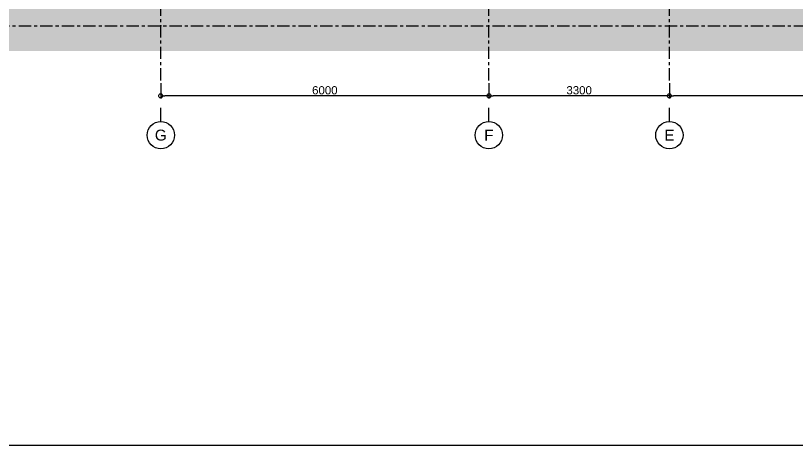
# Model space of a CAD drawing. Header units: millimetres. Extents: x -25371 to 2282244, y -90657 to 147824.
# Drawn here: x 1700085 to 1714361, y -11627 to -3760 of the extents above; entities that cross this region are included whole.
import ezdxf
from ezdxf.enums import TextEntityAlignment as Align

# ---------------------------------------------------------------- set-up
doc = ezdxf.new("R2010")
doc.units = ezdxf.units.MM
doc.linetypes.add('CENTER', pattern=[50.8, 31.75, -6.35, 6.35, -6.35])
doc.linetypes.add('TA_GL_000.90000', pattern=[2.475, 0.9, -0.225, 0.225, -0.225, 0.9])
for name, color, linetype in [('000 - 0_SYM_DWG_GRID-BUBBLE_MAIN_COLOR_6', 7, 'Continuous'), ('000 - 0_SYM_DWG_GRIDLINE_MAIN_COLOR_251', 7, 'Continuous'), ('000 - 0_SYM_DWG_SLOPE-SYM_TEXT_COLOR_3', 7, 'Continuous'), ('000 - D I M', 7, 'Continuous'), ('000 - GRID', 7, 'CENTER')]:
    doc.layers.add(name, color=color, linetype=linetype)
doc.layers.add('A-DETL-GENF', color=7, linetype='Continuous', lineweight=35)
doc.styles.add('Arial', font='arial.ttf', dxfattribs={"height": 300})
doc.styles.add('FAMELINE_FOR_CKST', font='arial.ttf')
doc.styles.add('TA', font='', dxfattribs={"height": 4.5})
doc.styles.get('TA').set_extended_font_data('Cordia New')
doc.dimstyles.new('FAMELINE-CKST_C-C', dxfattribs={"dimtxt": 0.3, "dimasz": 0.15, "dimexe": 0.1, "dimexo": 0.1, "dimgap": 0.05, "dimtad": 1, "dimzin": 0, "dimdsep": 46, "dimtxsty": 'FAMELINE_FOR_CKST', "dimblk": 'ORIGIN', "dimblk1": 'ORIGIN', "dimblk2": 'ORIGIN', "dimsah": 1, "dimcen": 0.1, "dimdle": 0.1, "dimclrd": 7, "dimclre": 7, "dimclrt": 7, "dimadec": 0, "dimazin": 0, "dimtfac": 1, "dimtix": 1, "dimtmove": 2, "dimatfit": 3, "dimfxl": 1, "dimtolj": 1, "dimtzin": 0, "dimlwd": -1, "dimlwe": -1, "dimarcsym": 0})

# ---------------------------------------------------------------- blocks, each defined once
blk = doc.blocks.new('A$C7fb6dcac')
at = {"layer": 'Defpoints', "color": 7}
blk.add_lwpolyline([(3100, -444), (2325, -444), (2325, 0), (3100, 0)], close=True, dxfattribs=at)
blk = doc.blocks.new('_Origin')
at = {"color": 7, "linetype": 'ByBlock', "lineweight": -2}
blk.add_line((0, 0), (-1, 0), dxfattribs=at)
blk.add_circle((0, 0), 0.5, dxfattribs=at)
blk = doc.blocks.new('*D978')
at = {"layer": '000 - D I M', "color": 7, "transparency": 16777216}
for p, q in [((3300, 99575), (3300, 99294)), ((11700, 99575), (11700, 99294)), ((11625, 99344), (3375, 99344))]:
    blk.add_line(p, q, dxfattribs=at)
at = {"layer": 'Defpoints', "color": 7, "transparency": 16777216}
for p in [(3300, 99625), (11700, 99625), (3300, 99344)]:
    blk.add_point(p, dxfattribs=at)
at = {"layer": '000 - D I M', "color": 7, "transparency": 16777216, "xscale": 75, "yscale": 75, "zscale": 75, "rotation": 180}
blk.add_blockref('_Origin', (3300, 99344), dxfattribs=at)
at = {"layer": '000 - D I M', "color": 7, "transparency": 16777216, "xscale": 75, "yscale": 75, "zscale": 75}
blk.add_blockref('_Origin', (11700, 99344), dxfattribs=at)
at = {"layer": '000 - D I M', "color": 7, "transparency": 16777216, "insert": (7500, 99445), "char_height": 150, "attachment_point": 5, "style": 'FAMELINE_FOR_CKST'}
blk.add_mtext('\\A1;8400', dxfattribs=at)
blk = doc.blocks.new('*D979')
at = {"layer": '000 - D I M', "color": 7, "transparency": 16777216}
for p, q in [((0, 99575), (0, 99294)), ((3300, 99575), (3300, 99294)), ((3225, 99344), (75, 99344))]:
    blk.add_line(p, q, dxfattribs=at)
at = {"layer": 'Defpoints', "color": 7, "transparency": 16777216}
for p in [(0, 99625), (3300, 99625), (0, 99344)]:
    blk.add_point(p, dxfattribs=at)
at = {"layer": '000 - D I M', "color": 7, "transparency": 16777216, "xscale": 75, "yscale": 75, "zscale": 75, "rotation": 180}
blk.add_blockref('_Origin', (0, 99344), dxfattribs=at)
at = {"layer": '000 - D I M', "color": 7, "transparency": 16777216, "xscale": 75, "yscale": 75, "zscale": 75}
blk.add_blockref('_Origin', (3300, 99344), dxfattribs=at)
at = {"layer": '000 - D I M', "color": 7, "transparency": 16777216, "insert": (1650, 99445), "char_height": 150, "attachment_point": 5, "style": 'FAMELINE_FOR_CKST'}
blk.add_mtext('\\A1;3300', dxfattribs=at)
blk = doc.blocks.new('*U459')
at = {"layer": '000 - 0_SYM_DWG_GRID-BUBBLE_MAIN_COLOR_6', "color": 7}
blk.add_line((35, 0), (30, 0), dxfattribs=at)
blk.add_circle((40, 0), 5, dxfattribs=at)
at = {"layer": '000 - 0_SYM_DWG_GRIDLINE_MAIN_COLOR_251', "color": 7, "linetype": 'ByBlock', "ltscale": 5}
blk.add_line((20, 0), (-181.5, 0), dxfattribs=at)
at = {"layer": '000 - 0_SYM_DWG_GRIDLINE_MAIN_COLOR_251', "color": 7}
for p in [(-161.5, 0), (0, 0)]:
    blk.add_point(p, dxfattribs=at)
at = {"color": 7, "style": 'TA', "flags": 1}
blk.add_attdef('LOCATION', (6, -6), '', height=4.5, rotation=270, dxfattribs=at)
at = {"layer": '000 - 0_SYM_DWG_SLOPE-SYM_TEXT_COLOR_3', "color": 7, "style": 'Arial'}
blk.add_attdef('GRID-HEAD', text='', height=4, rotation=90, dxfattribs=at).set_placement((40, 0), align=Align.MIDDLE_CENTER)
blk = doc.blocks.new('*D977')
at = {"layer": '000 - D I M', "color": 7, "transparency": 16777216}
for p, q in [((-6000, 99575), (-6000, 99294)), ((0, 99575), (0, 99294)), ((-75, 99344), (-5925, 99344))]:
    blk.add_line(p, q, dxfattribs=at)
at = {"layer": 'Defpoints', "color": 7, "transparency": 16777216}
for p in [(-6000, 99625), (0, 99625), (-6000, 99344)]:
    blk.add_point(p, dxfattribs=at)
at = {"layer": '000 - D I M', "color": 7, "transparency": 16777216, "xscale": 75, "yscale": 75, "zscale": 75, "rotation": 180}
blk.add_blockref('_Origin', (-6000, 99344), dxfattribs=at)
at = {"layer": '000 - D I M', "color": 7, "transparency": 16777216, "xscale": 75, "yscale": 75, "zscale": 75}
blk.add_blockref('_Origin', (0, 99344), dxfattribs=at)
at = {"layer": '000 - D I M', "color": 7, "transparency": 16777216, "insert": (-3000, 99445), "char_height": 150, "attachment_point": 5, "style": 'FAMELINE_FOR_CKST'}
blk.add_mtext('\\A1;6000', dxfattribs=at)
blk = doc.blocks.new('*U2261')
at = {"layer": '000 - 0_SYM_DWG_GRIDLINE_MAIN_COLOR_251', "color": 7, "linetype": 'ByBlock', "ltscale": 5}
blk.add_line((20, 0), (-529.29, 0), dxfattribs=at)
at = {"color": 7, "style": 'TA', "flags": 1}
blk.add_attdef('LOCATION', (6, -6), '', height=4.5, rotation=270, dxfattribs=at)
blk = doc.blocks.new('C-1-VS01_REV00_20260615-150421_ELEVATION_2_EX')
at = {"layer": 'A-DETL-GENF', "lineweight": 9}
h = blk.add_hatch(dxfattribs=at)
h.set_pattern_fill('FP_40', style=0, pattern_type=2)
h.set_pattern_definition([(45, (-86941.4, 0), (0, 449.0128), [317.5, -317.5]), (45, (-87025.58, 84.2), (0, 449.0128), [317.5, -317.5]), (45, (-87109.76, 168.38), (0, 449.0128), [317.5, -317.5]), (135, (-87109.76, 224.5), (-449.0128, 3e-14), [317.5, -317.5]), (135, (-87025.58, 308.7), (-449.0128, 3e-14), [317.5, -317.5]), (135, (-86941.4, 392.9), (-449.0128, 3e-14), [317.5, -317.5])])
h.paths.add_polyline_path([(-4495, 100167), (15504, 100167), (15504, 101000), (13893, 101000), (13893, 100500), (13140, 100500), (13140, 101000), (3542, 101000), (3542, 102000), (-9960, 102000), (-9960, 100167), (-5187, 100167)])
blk = doc.blocks.new('C-1-VS01_REV00_20260615-141331_ELEVATION_2_DIMS')
at = {"layer": '000 - GRID', "color": 7, "linetype": 'TA_GL_000.90000', "xscale": 50.00000000000004, "yscale": 50.00000000000004, "zscale": 50.00000000000004, "rotation": 270}
for p, values in [((-6000, 100625), {'GRID-HEAD': 'G'}), ((0, 100625), {'GRID-HEAD': 'F'}), ((3300, 100625), {'GRID-HEAD': 'E'})]:
    blk.add_blockref('*U459', p, dxfattribs=at).add_auto_attribs(values)
at = {"layer": '000 - GRID', "color": 7, "linetype": 'TA_GL_000.90000', "xscale": 50.00000000000004, "yscale": 50.00000000000004, "zscale": 50.00000000000004, "rotation": 180}
blk.add_blockref('*U2261', (-9960, 100625), dxfattribs=at)
at = {"layer": '000 - D I M', "color": 7}
for base, p1, p2, picture, middle in [((-6000, 99343.8), (0, 99625), (-6000, 99625), '*D977', (-3000, 99445.3)), ((0, 99343.8), (3300, 99625), (0, 99625), '*D979', (1650, 99445.4)), ((3300, 99343.8), (11700, 99625), (3300, 99625), '*D978', (7500, 99445.3))]:
    dim = blk.add_linear_dim(base=base, p1=p1, p2=p2, dimstyle='FAMELINE-CKST_C-C', override={"dimscale": 500, "dimdec": 0, "dimlfac": 1, "dimclrd": 7, "dimclre": 7, "dimclrt": 7}, dxfattribs=at)
    dim.commit()
    dim.dimension.update_dxf_attribs({"geometry": picture, "text_midpoint": middle})

msp = doc.modelspace()

# ---------------------------------------------------------------- block references
at = {"color": 7, "xscale": 50, "yscale": 50, "zscale": 50}
msp.add_blockref('A$C7fb6dcac', (1575673.68, 10572.622), dxfattribs=at)

# ---------------------------------------------------------------- next in the draw order: block references
at = {"color": 7}
msp.add_blockref('C-1-VS01_REV00_20260615-150421_ELEVATION_2_EX', (1708738.911, -104572.744), dxfattribs=at)

# ---------------------------------------------------------------- next in the draw order: block references
msp.add_blockref('C-1-VS01_REV00_20260615-141331_ELEVATION_2_DIMS', (1708738.911, -104572.744), dxfattribs=at)

doc.saveas('drawing.dxf')
